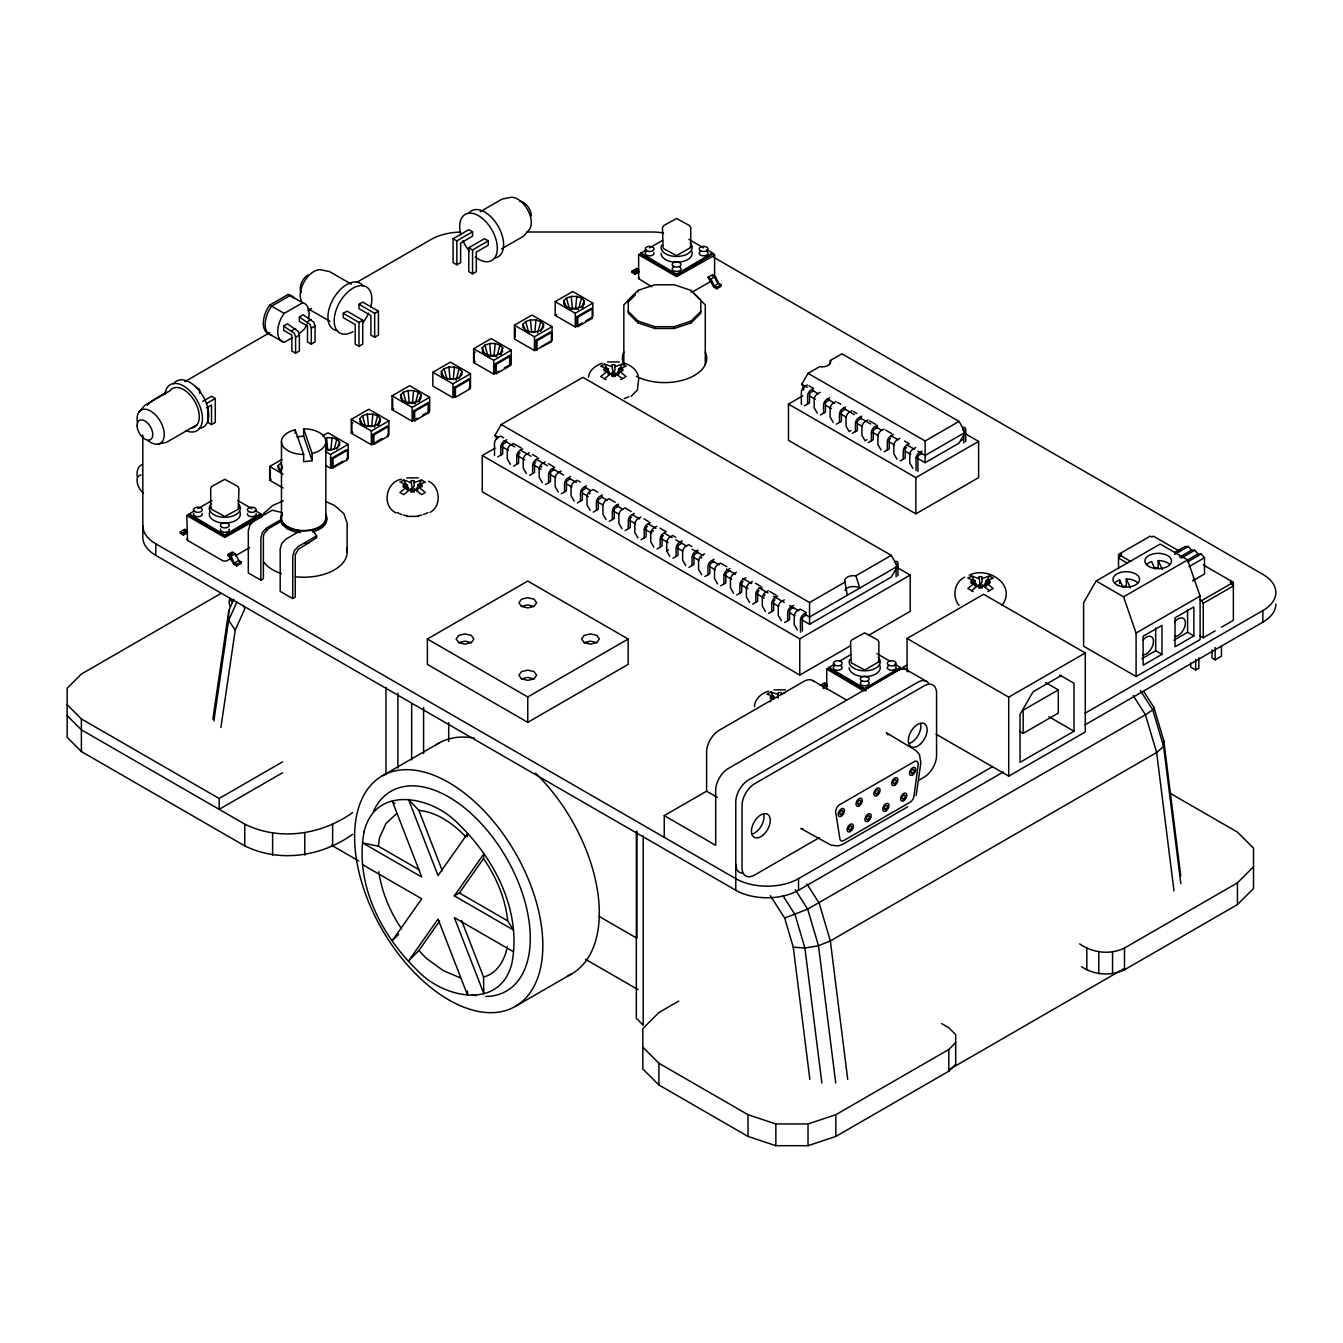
<?xml version="1.0" encoding="UTF-8"?>
<svg xmlns="http://www.w3.org/2000/svg" width="1343" height="1343" viewBox="0 0 1343 1343"><rect width="100%" height="100%" fill="white"/><g stroke="black" fill="none" stroke-linecap="round" stroke-linejoin="round"><path stroke-width="1.5" d="M233.867 599.196L228.814 610.427L228.612 620.416L213.856 720.973M985.779 586.136L989.774 582.879L989.774 581.133L985.779 580.797L985.779 586.136L984.251 586.505L985.779 584.39M403.353 485.125L403.353 486.871L408.86 490.497L403.353 485.125L407.349 484.789L407.349 490.145M608.127 372.464L609.655 374.579L608.127 374.21L608.127 368.872L604.132 369.191L604.132 370.953L608.127 370.618L600.724 376.544L606.079 379.633M778.185 694.549L770.764 691.914L767.004 694.079L774.407 696.732L770.429 697.051L770.429 698.796L774.105 698.662M971.207 581.133L971.207 582.879L976.73 586.505L971.207 581.133L975.203 580.797L975.203 586.136M1143.934 691.763L1153.906 707.375L1163.81 740.799L1163.592 746.473L1180.833 883.778M467.33 836.739L467.549 833.617L438.036 875.586L408.524 799.538L418.882 810.383L442.3 870.734M483.53 858.58L483.849 853.896L454.337 895.865L513.345 929.944L507.704 920.878C505.438 898.534 496.255 876.962 483.53 858.58L459.356 892.961L454.337 895.865M332.057 437.717L330.915 449.939L327.692 449.939L326.55 437.717L332.057 437.717L336.824 439.312L339.594 442.065L339.594 445.238L336.824 448.008L332.057 449.586L326.55 449.586M372.85 414.164L371.692 426.386L368.486 426.386L367.327 414.164L372.85 414.164L377.618 415.759L380.371 418.512L378.659 425.328M413.627 390.612L418.395 392.206L415.272 403.773L412.486 402.833L413.627 390.612L408.121 390.612L403.336 392.206L400.583 394.96L402.296 401.775M454.421 367.075L453.262 379.297L450.056 379.297L448.898 367.075L454.421 367.075L459.188 368.67L461.942 371.423L461.942 374.596L459.188 377.349L454.421 378.944L448.898 378.944L444.13 377.349L441.377 374.596L441.377 371.423L444.13 368.67L448.898 367.075M496.843 356.667L494.056 355.744L495.198 343.523L489.691 343.523L484.924 345.117L482.154 347.871L483.866 354.686M535.991 319.97L534.833 332.191L531.627 332.191L530.468 319.97L535.991 319.97L540.759 321.565L543.512 324.318L543.512 327.507L540.759 330.26L535.991 331.855L530.468 331.855L525.701 330.26L522.947 327.507L522.947 324.318L525.701 321.565L530.468 319.97M578.413 309.578L575.627 308.655L576.768 296.434L571.262 296.434L566.494 298.012L563.724 300.782L565.453 307.597M419.587 870.012L378.407 846.241L379.414 837.998L385.995 823.444L396.47 813.74M507.201 946.731C505.169 959.59 496.96 973.809 483.53 976.999L483.849 993.652L454.337 917.605L513.345 951.667M212.865 719.143L228.814 610.427M220.923 727.47L235.226 630.085L244.762 608.866L243.234 605.29M754.413 706.619C754.8 698.847 761.464 693.341 768.465 691.125M829.554 364.457L830.427 360.444L841.943 353.813L959.036 421.4L965.298 432.278L959.036 443.14L925.142 462.697L916.144 457.51M916.161 795.509L920.862 762.774L919.451 754.464L915.825 750.452L886.346 732.741L888.076 734.957M588.469 377.114C589.258 370.013 595.856 365.397 602.184 363.265M334.222 448.931L336.824 439.312M374.479 427.309L377.618 415.759M456.049 380.22L459.188 368.67M497.363 354.737L499.982 345.117L495.198 343.523M537.62 333.114L540.759 321.565M578.934 307.648L581.553 298.012L576.768 296.434M260.861 580.176L260.861 537.788L262.523 532.214L266.502 528L281.207 519.523L281.207 521.336L268.365 528.739L264.286 533.255L263.379 536.344L263.379 578.732L260.861 580.176L248.304 572.924L248.304 530.535L249.966 524.979L253.961 520.765L272.243 510.206L282.332 512.623L280.586 517.726L282.332 522.813C289.853 531.056 302.125 531.962 312.483 530.032A23.066 13.312 0 0 0 325.929 514.268M336.724 448.998L339.594 442.065M377.517 425.446L380.371 418.512M418.294 401.91L421.165 394.96L418.395 392.206M459.088 378.357L461.942 371.423M499.881 354.804L502.735 347.871L499.982 345.117M540.658 331.268L543.512 324.318M581.452 307.715L584.306 300.782L581.553 298.012M236.939 601.882L228.612 620.416L235.226 630.085M1153.906 707.375L1152.764 709.876L1145.445 714.761L807.647 909.127L784.665 918.075L770.345 895.663M419.452 401.775L421.165 394.96M501.023 354.686L502.735 347.871M582.593 307.597L584.306 300.782M415.608 490.296L421.551 479.988L425.328 482.154L417.908 484.789L417.908 490.145L416.38 490.497L417.908 488.382M497.044 439.01L494.946 435.384L501.224 424.522L582.912 377.349L891.265 555.364L897.544 566.242L891.265 577.104L809.56 624.277L800.495 619.039M615.396 376.09L622.346 364.054L626.107 366.236L618.703 368.872L618.703 374.21L617.176 374.579L622.699 369.191L622.699 370.953L618.703 370.618L626.107 376.544L620.751 379.633M803.869 387.858L801.788 384.232L808.066 373.371L819.566 366.723A8.881 5.12 0 0 0 830.427 360.444M983.462 586.303L989.422 575.979L993.182 578.161L985.779 580.797M1096.14 580.999L1083.6 602.738L1083.6 646.218L1136.094 676.519L1200.105 639.57L1200.105 596.091L1187.565 559.863L1160.151 544.049L1096.14 580.999L1123.554 596.812L1136.094 633.04L1136.094 676.519M1120.096 553.517L1121.674 554.424L1118.534 558.05L1127.448 563.204M292.556 297.34A22.176 12.809 -60 0 0 290.071 295.04L288.157 294.453L269.775 305.062L267.878 307.849A22.176 12.809 -60 0 0 267.878 333.45L284.212 342.381L292.573 337.546M308.554 318.526A22.176 12.809 -60 0 0 304.492 303.367L302.595 302.779L284.212 313.389L282.315 316.176A22.176 12.809 -60 0 0 282.315 341.793L284.212 342.381M467.465 990.949L467.549 995.113L438.036 919.065L408.524 961.034L418.882 950.542L439.597 921.08M231.768 557.933L226.396 561.021L223.257 561.021L187.5 540.373L186.845 515.561L194.651 510.525M188.994 513.781L224.818 534.934L260.66 513.781M188.994 515.242L224.818 536.377L260.66 515.242M186.845 539.466L187.5 538.56M210.683 508.326L210.683 488.399L211.791 486.468L224.818 479.317L237.862 486.468L238.97 488.399L238.315 509.215L224.818 516.484L211.338 509.215L211.338 507.419M412.62 488.332L414.148 486.216L414.148 480.643L411.109 480.643L412.62 491.891M651.791 286.764L638.63 278.639L638.63 254.734L646.436 249.697M640.779 252.954L676.603 274.106L712.445 252.954M640.779 254.398L676.603 275.55L712.445 254.398M638.63 278.639L639.268 277.732M690.755 247.481L676.603 255.64L663.123 248.388L662.468 227.555L663.576 225.641L676.603 218.489L689.647 225.641L690.755 227.555L690.755 247.481L690.101 246.575M613.415 372.397L614.926 370.282L614.926 364.725L611.904 364.725L613.415 375.973M706.787 249.697L713.939 253.827L713.939 255.64L676.603 276.658L638.63 254.734M471.292 642.642L473.894 639.016L471.292 635.39L465.014 633.896L458.735 635.39L456.15 639.016L458.735 642.642L465.014 644.136L471.292 642.642L465.014 641.148L458.735 642.642M534.044 606.415L536.646 602.789L534.044 599.179L527.765 597.669L521.487 599.179L518.885 602.789L521.487 606.415L527.765 607.909L534.044 606.415L527.765 604.921L521.487 606.415M534.044 678.87L536.646 675.244L534.044 671.618L527.765 670.123L521.487 671.618L518.885 675.244L521.487 678.87L527.765 680.364L534.044 678.87L527.765 677.376L521.487 678.87M596.796 642.642L599.381 639.016L596.796 635.39L590.517 633.896L584.239 635.39L581.637 639.016L584.239 642.642L590.517 644.136L596.796 642.642L590.517 641.148L584.239 642.642M826.734 689.009L826.734 669.083L834.54 664.046M828.883 667.32L864.724 688.455L900.549 667.32M828.883 668.764L864.724 689.916L900.549 668.764M878.859 661.847L864.724 670.006L851.227 662.754L850.572 641.92L851.697 639.99L864.724 632.855L877.751 639.99L878.859 641.92L878.859 661.847L878.204 660.941M980.491 584.323L982.002 582.207L982.002 576.651L978.98 576.651L980.491 587.898M1001.962 605.374C1017.373 585.095 987.978 565.756 969.26 575.19M300.53 530.686L285.841 539.164L281.845 543.378L280.183 548.951L280.183 591.34L292.74 598.575L295.242 597.131L295.242 554.743L298.381 549.304L316.663 537.67L316.663 535.857L312.483 530.032L312.483 531.845A23.066 13.312 0 0 0 325.929 516.065M138.883 412.1L144.91 405.301L170.007 390.813A22.176 12.809 60 0 1 194.685 401.305A22.176 12.809 60 0 1 191.445 427.93M398.703 934.208L392.223 940.755L421.736 898.786L362.728 864.707M280.989 471.544L278.236 468.791L278.236 465.601L280.989 462.848L282.55 468.623M361.519 425.328L359.806 418.512L362.56 415.759L367.327 414.164M380.371 421.702L377.618 424.455L372.85 426.05L367.327 426.05L362.56 424.455L359.806 421.702M421.165 398.149L418.395 400.902L413.627 402.497L408.121 402.497L403.336 400.902L400.583 398.149M502.735 351.06L499.982 353.813L495.198 355.408L489.691 355.408L484.924 353.813L482.154 351.06M584.306 303.954L581.553 306.708L576.768 308.302L571.262 308.302L566.494 306.708L563.724 303.954M637.992 290.407L628.272 300.127L628.272 313.154L637.992 322.874L654.83 328.481L674.27 328.481L691.108 322.874L700.828 313.154L700.828 300.127L691.108 290.407L674.27 284.783L654.83 284.783L637.992 290.407L637.992 292.203M634.752 293.966L623.84 304.861L623.84 364.557M628.272 301.923L635.222 294.99M628.272 311.341L637.992 321.061L654.83 326.685L674.27 326.685L691.108 321.061L700.828 311.341M642.827 1047.171L658.909 1063.236L748.017 1114.69L775.851 1123.973L808.016 1123.973L835.85 1114.69L948.796 1049.471L955.696 1042.588M678.769 1001.055L658.909 1012.521L642.827 1028.604L642.827 1068.91L658.909 1084.976L748.017 1136.43L775.851 1145.697L808.016 1145.697L835.85 1136.43L948.796 1071.21L955.696 1064.327L955.696 1034.63L948.796 1027.748L941.611 1023.584M1079.654 943.894C1092.698 952.959 1110.073 955.074 1124.494 948.04L1237.44 882.838L1253.523 866.755M1081.451 966.658C1094.109 975.085 1110.762 976.378 1124.494 969.78L1237.44 904.578L1253.523 888.495L1253.523 848.188L1237.44 832.123L1169.719 793.025M604.484 378.726L611.904 372.8L611.904 376.393L614.926 376.393L614.926 372.8L622.346 378.726M971.56 590.651L978.98 584.725L978.98 588.318M263.48 513.546L272.914 505.404L283.323 500.838M187.651 532.5L183.252 535.034L180.281 533.322L180.281 531.862L182.648 533.238L186.089 530.317M183.252 535.034L186.677 532.113M639.436 271.655L635.038 274.207L632.066 272.478L632.066 271.034L634.433 272.411L637.858 269.49M635.038 274.207L638.462 271.286M825.979 683.839L822.554 686.76L826.935 684.225L824.568 682.848L820.17 685.4M823.141 688.556L826.583 685.635M419.234 487.291L421.903 485.125L421.903 486.871L417.908 486.552L425.328 492.478L421.551 494.644L414.148 488.718L414.148 492.31M987.105 583.298L989.774 581.133M430.163 512.338C441.813 506.16 440.386 486.401 428.518 481.247M630.958 396.403L637.371 389.99L638.714 378.76M769.69 701.751L770.781 700.979M166.666 392.122L155.805 398.401A44.369 25.618 0 0 0 147.377 405.183M184.78 381.681L269.859 332.544M307.883 310.586L311.509 308.504M356.768 282.366L431.002 239.507A44.369 25.618 0 0 1 460.632 232.037M480.156 211.741L502.047 199.117L510.928 197.303A19.205 11.097 60 0 1 527.329 209.256A19.205 11.097 60 0 1 529.495 229.435L523.468 236.234L501.594 248.858M283.675 326.013L287.436 323.848L298.264 331.368L299.371 335.078L299.371 351.01L295.594 353.192L291.834 351.01L291.834 335.078L283.675 330.361L283.675 326.013L294.503 333.534L295.594 337.244L295.594 353.192M299.371 316.965L303.132 314.782L313.943 322.303L315.051 326.013L315.051 341.961L311.291 344.127L307.513 341.961L307.513 326.013L299.371 321.313L299.371 316.965L310.183 324.486L311.291 328.196L311.291 344.127M291.834 330.731L295.594 328.548M307.513 321.665L311.291 319.5M453.095 238.718L468.791 229.653L472.551 231.835L472.551 236.183L460.632 243.066L460.632 262.624L456.855 264.789L453.095 262.624L453.095 238.718L456.855 240.884L472.551 231.835M299.254 333.685L304.492 328.985A22.176 12.809 -60 0 0 306.993 323.797M295.594 337.244L299.371 335.078M311.291 328.196L315.051 326.013M343.288 313.339L347.048 311.173L362.744 320.222L362.744 344.127L358.967 346.309L355.207 344.127L355.207 324.57L343.288 317.687L343.288 313.339L358.967 322.404L362.744 320.222M358.967 304.29L362.744 302.108L378.424 311.173L378.424 335.078L374.663 337.244L370.903 335.078L370.903 315.521L358.967 308.638L358.967 304.29L374.663 313.339L378.424 311.173M202.81 401.339L211.523 396.303L215.283 398.468L215.283 422.39L211.523 424.556L207.745 422.39L207.745 406.728M468.791 247.767L484.47 238.718L488.231 240.884L488.231 245.232L476.312 252.115L476.312 271.672L472.551 273.854L468.791 271.672L468.791 247.767L472.551 249.949L488.231 240.884M206.57 403.504L215.283 398.468M206.402 407.936L211.523 404.998L211.523 424.556M197.186 424.606L166.331 442.418L157.45 444.231M283.071 487.962L269.691 480.24L269.691 466.474L281.996 459.373M322.773 435.82L328.045 432.782L348.122 444.382L348.122 458.148L346.561 459.054L347.501 459.591L347.501 450.174L346.561 449.636L332.124 457.963L332.124 467.381L333.064 467.918L347.501 459.591M381.932 438.624L371.339 444.734L351.262 433.151L351.262 419.385L368.838 409.229L388.916 420.829L388.916 434.595L387.338 435.501L388.278 436.039L388.278 426.621L387.338 426.084L372.918 434.41L372.918 443.828L373.858 444.382L388.278 436.039M417.304 418.21L412.133 421.198L392.055 409.598L392.055 395.832L409.615 385.693L429.693 397.276L429.693 411.042L428.132 411.948L428.132 402.531L429.072 403.085L429.072 412.502L414.634 420.829L413.694 420.292L413.694 410.874L428.132 402.531M432.832 372.28L450.409 362.14L470.486 373.74L470.486 387.506L468.908 388.412L469.849 388.95L469.849 379.532L468.908 378.995L454.488 387.321L454.488 396.739L452.91 397.646L432.832 386.045L432.832 372.28L452.91 383.88L470.486 373.74M498.874 371.104L493.704 374.093L473.626 362.509L473.626 348.744L491.185 338.587L511.263 350.187L511.263 363.953L504.296 367.982M536.058 349.65L536.058 340.232L550.479 331.889L551.436 332.443L551.436 341.861L534.48 350.557L514.403 338.956L514.403 325.191L531.979 315.051L552.057 326.634L552.057 340.4M582.258 322.975L575.274 327.004L555.196 315.404L555.196 301.638L572.756 291.498L592.834 303.098L592.834 316.864L585.867 320.893M197.807 508.695L211.925 500.553M649.592 247.867L662.519 240.397M180.281 531.862L184.662 529.327L187.046 530.703L182.648 533.238M269.691 480.24L271.252 479.333M351.262 433.151L352.84 432.245L351.883 431.691L351.883 422.273L352.84 422.827M392.055 409.598L393.617 408.692M473.626 362.509L475.187 361.603L474.247 361.049L474.247 351.631L475.187 352.185M555.196 315.404L556.757 314.497M632.066 271.034L636.448 268.499L638.832 269.876L634.433 272.411M632.066 272.478L636.448 269.943L636.448 268.499M325.543 451.617L330.563 454.522L348.122 444.382M351.262 419.385L371.339 430.969L388.916 420.829M392.055 395.832L412.133 407.433L429.693 397.276M473.626 348.744L493.704 360.327L511.263 350.187M514.403 325.191L534.48 336.791L552.057 326.634M555.196 301.638L575.274 313.238L592.834 303.098M495.265 363.768L509.702 355.442L510.642 355.979L510.642 365.397L496.205 373.74L495.265 373.186L495.265 363.768L496.205 364.322L510.642 355.979M576.835 316.679L591.273 308.353L592.213 308.89L592.213 318.308L577.775 326.634L576.835 326.097L576.835 316.679L577.775 317.217L592.213 308.89M332.124 457.963L333.064 458.5L347.501 450.174M372.918 434.41L373.858 434.964L388.278 426.621M413.694 410.874L414.634 411.411L429.072 403.085M454.488 387.321L455.428 387.858L469.849 379.532M536.058 340.232L536.999 340.769L551.436 332.443M325.543 465.383L330.563 468.287L342.952 461.136M422.709 415.071L426.319 412.989M541.464 346.511L550.479 341.307M454.488 396.739L455.428 397.276L469.849 388.95M227.957 554.491L232.356 551.956L235.327 553.685L238.769 560.568L241.136 561.928L241.136 563.389L236.754 565.923L233.766 564.194L227.957 554.491L230.946 556.22L234.37 563.103L236.754 564.463L241.136 561.928M707.979 277.363L712.378 274.828L715.349 276.54L718.774 283.423L721.157 284.8L721.157 286.244L716.776 288.779L713.788 287.066L707.979 277.363L710.967 279.075L714.392 285.958L716.776 287.335L721.157 284.8M227.957 555.952L232.356 553.417M230.946 556.22L235.327 553.685M710.967 279.075L715.349 276.54M235.344 555.868L249.647 547.608M692.484 291.935L710.363 281.61M234.37 563.103L238.769 560.568M714.392 285.958L718.774 283.423M316.663 535.857L298.381 546.416L294.386 550.63L292.74 556.187L292.74 598.575M221.007 593.421L81.386 674.035L67.15 688.271L67.15 737.307L81.386 751.56L244.779 845.889C279.68 863.113 321.447 856.498 352.571 834.372M414.148 482.624L421.551 479.988M614.926 366.689L622.346 364.054M506.815 439.698L504.061 441.293A4.633 2.669 -60 0 0 500.788 446.967L500.788 455.126M850.472 645.798L799.773 675.059L482.271 491.756L482.271 455.529L494.946 448.209M506.815 441.881L504.061 443.459A1.964 1.142 -60 0 0 502.668 445.876L502.668 454.052L497.649 456.939M522.746 448.898L519.993 450.493A4.633 2.669 -60 0 0 516.719 456.167L516.719 464.342M529.276 452.675L526.523 454.253A4.633 2.669 -60 0 0 523.25 459.927L523.25 468.103L526.389 473.542M513.58 466.139L518.599 463.251L518.599 455.076A1.964 1.142 -60 0 1 519.993 452.658M538.677 458.097L535.941 459.692A4.633 2.669 -60 0 0 532.667 465.366L532.667 473.542M545.208 461.874L542.454 463.453A4.633 2.669 -60 0 0 539.181 469.127L539.181 477.302L542.32 482.741M529.528 475.355L534.548 472.451L534.548 464.275A1.964 1.142 -60 0 1 535.941 461.858M554.625 469.479L551.872 471.057A1.964 1.142 -60 0 0 550.479 473.475L550.479 481.65L545.459 484.554M561.139 471.074L558.403 472.652A4.633 2.669 -60 0 0 555.129 478.326L555.129 486.502L558.268 491.941M570.557 476.513L567.804 478.091A4.633 2.669 -60 0 0 564.53 483.765L564.53 491.941M570.557 478.679L567.804 480.274A1.964 1.142 -60 0 0 566.41 482.674L566.41 490.85L561.391 493.754M586.505 485.713L583.752 487.291A4.633 2.669 -60 0 0 580.478 492.965L580.478 501.14M586.505 487.878L583.752 489.473A1.964 1.142 -60 0 0 582.358 491.874L582.358 500.049L577.339 502.954M602.436 494.912L599.683 496.49A4.633 2.669 -60 0 0 596.41 502.164L596.41 510.34M602.436 497.078L599.683 498.673A1.964 1.142 -60 0 0 598.29 501.09L598.29 509.249L593.27 512.153M807.361 384.921L804.625 386.515A4.633 2.669 -60 0 0 801.351 392.19L801.351 404.344M964.257 433.118L978.611 441.411L978.611 477.638L915.859 513.849L788.475 440.319L788.475 404.092L802.829 395.816M813.64 390.712L810.903 392.307A1.964 1.142 -60 0 0 809.51 394.724L809.51 402.9L804.491 405.787M820.17 392.307L817.417 393.902A4.633 2.669 -60 0 0 814.143 399.576L814.143 407.752L817.283 413.174M609.218 521.353L614.238 518.465L614.238 510.29A1.964 1.142 -60 0 1 615.631 507.872L618.368 506.277L618.368 504.112L615.631 505.69A4.633 2.669 -60 0 0 612.358 511.364L612.358 519.54M829.588 397.746L826.835 399.341A4.633 2.669 -60 0 0 823.561 405.015L823.561 413.174M829.588 399.929L826.835 401.507A1.964 1.142 -60 0 0 825.441 403.924L825.441 412.1L820.422 414.987M634.316 513.311L631.563 514.906A4.633 2.669 -60 0 0 628.289 520.58L628.289 528.739M836.101 401.523L833.365 403.101A4.633 2.669 -60 0 0 830.092 408.776L830.092 416.951L833.214 422.39M427.376 639.016L527.765 581.066L628.155 639.016L628.155 664.382L527.765 722.349L427.376 664.382L427.376 639.016L527.765 696.983L628.155 639.016M640.829 517.089L638.093 518.667A4.633 2.669 -60 0 0 634.819 524.341L634.819 532.516L637.959 537.955M625.15 530.552L630.169 527.665L630.169 519.489A1.964 1.142 -60 0 1 631.563 517.072M845.519 406.946L842.766 408.541A4.633 2.669 -60 0 0 839.493 414.215L839.493 422.39M845.519 409.128L842.766 410.706A1.964 1.142 -60 0 0 841.373 413.124L841.373 421.299L836.353 424.187M650.247 522.511L647.494 524.106A4.633 2.669 -60 0 0 644.22 529.78L644.22 537.955M852.05 410.723L849.296 412.301A4.633 2.669 -60 0 0 846.023 417.975L846.023 426.151L849.162 431.59L851.042 430.499M656.777 526.288L654.024 527.866A4.633 2.669 -60 0 0 650.751 533.54L650.751 541.716L653.89 547.155M641.081 539.752L646.101 536.864L646.101 528.689A1.964 1.142 -60 0 1 647.494 526.271M867.981 419.923L865.228 421.501A4.633 2.669 -60 0 0 861.954 427.175L861.954 435.35L865.093 440.789L866.974 439.698M67.15 704.706L81.386 718.941L219.161 798.481L282.601 761.85M852.301 433.403L857.321 430.499L857.321 422.323A1.964 1.142 -60 0 1 858.714 419.906L861.451 418.328L861.451 416.145L858.714 417.74A4.633 2.669 -60 0 0 855.441 423.414L855.441 431.59M657.029 548.968L662.049 546.064L662.049 537.888A1.964 1.142 -60 0 1 663.442 535.471M682.126 540.91L679.373 542.505A4.633 2.669 -60 0 0 676.1 548.179L676.1 556.355M282.601 772.729L219.161 809.359L219.161 798.481M669.821 556.355L666.682 550.915L668.579 549.824M682.126 543.092L679.373 544.67A1.964 1.142 -60 0 0 677.98 547.088L677.98 555.263L672.961 558.168M883.929 429.122L881.176 430.7A4.633 2.669 -60 0 0 877.902 436.374L877.902 444.55L881.042 449.989M868.233 442.602L873.252 439.698L873.252 431.523A1.964 1.142 -60 0 1 874.646 429.122L877.399 427.527L877.399 425.362L874.646 426.94A4.633 2.669 -60 0 0 871.372 432.614L871.372 440.789M893.33 434.561L890.594 436.139A4.633 2.669 -60 0 0 887.303 441.813L887.303 449.989M698.058 550.126L695.321 551.704A4.633 2.669 -60 0 0 692.031 557.379L692.031 565.554M698.058 552.292L695.321 553.887A1.964 1.142 -60 0 0 693.928 556.287L693.928 564.463L688.909 567.367M899.86 438.322L897.107 439.916A4.633 2.669 -60 0 0 893.834 445.591L893.834 453.749L896.973 459.188M704.588 553.887L701.835 555.482A4.633 2.669 -60 0 0 698.561 561.156L698.561 569.314L701.701 574.754M884.164 451.802L889.2 448.898L889.2 440.722A1.964 1.142 -60 0 1 890.594 438.322M714.006 559.326L711.253 560.904A4.633 2.669 -60 0 0 707.979 566.578L707.979 574.754M714.006 561.492L711.253 563.086A1.964 1.142 -60 0 0 709.859 565.487L709.859 573.662L704.84 576.567M808.066 373.371L925.142 440.974L959.036 421.4M915.792 447.521L913.055 449.116A4.633 2.669 -60 0 0 909.765 454.79L909.765 462.966L912.904 468.388M900.112 461.002L905.132 458.097L905.132 449.939A1.964 1.142 -60 0 1 906.525 447.521M922.07 451.147L919.317 452.742A4.633 2.669 -60 0 0 916.044 458.399L916.044 470.57M922.07 453.313L919.317 454.908A1.964 1.142 -60 0 0 917.924 457.325L917.924 471.511M965.298 432.278L925.142 455.462L917.89 451.265M729.937 568.525L727.184 570.104A4.633 2.669 -60 0 0 723.911 575.778L723.911 583.953M729.937 570.691L727.184 572.286A1.964 1.142 -60 0 0 725.791 574.703L725.791 582.862L720.771 585.766M960.732 440.789L962.612 439.698M382.151 775.885L438.624 743.283M736.468 572.286L733.714 573.881A4.633 2.669 -60 0 0 730.441 579.555L730.441 587.73L733.58 593.153M788.475 404.092L915.859 477.621L978.611 441.411M745.869 577.725L743.132 579.303A4.633 2.669 -60 0 0 739.859 584.977L739.859 593.153M752.399 581.485L749.646 583.08A4.633 2.669 -60 0 0 746.372 588.754L746.372 596.93L749.512 602.352M67.15 715.584L81.386 729.82L244.779 824.149C279.68 841.373 321.447 834.758 352.571 812.633M736.719 594.966L741.739 592.078L741.739 583.903A1.964 1.142 -60 0 1 743.132 581.485M768.347 590.702L765.594 592.28A4.633 2.669 -60 0 0 762.32 597.954L762.32 606.129L765.46 611.569M752.651 604.165L757.67 601.278L757.67 593.102A1.964 1.142 -60 0 1 759.064 590.685M777.748 596.124L775.012 597.719A4.633 2.669 -60 0 0 771.721 603.393L771.721 611.569M784.278 599.901L781.525 601.479A4.633 2.669 -60 0 0 778.252 607.154L778.252 615.329L781.391 620.768M768.599 613.365L773.618 610.477L773.618 602.302A1.964 1.142 -60 0 1 775.012 599.885M793.696 605.324L790.943 606.918A4.633 2.669 -60 0 0 787.669 612.593L787.669 620.768M793.696 607.506L790.943 609.084A1.964 1.142 -60 0 0 789.55 611.501L789.55 619.677L784.53 622.581M501.224 424.522L809.56 602.537L844.982 582.09A8.881 5.12 0 0 1 855.844 575.811L891.265 555.364M806.488 614.893L803.735 616.487A1.964 1.142 -60 0 0 802.342 618.888L802.342 631.059M897.544 566.242L809.56 617.025L804.138 613.902M482.271 455.529L799.773 638.832L910.218 575.073L910.218 611.3L868.568 635.357M839.476 661.209L850.639 654.763M982.002 578.632L989.422 575.979M987.827 591.575L993.182 588.469L985.779 582.543L989.774 582.879M907.079 671.735L907.079 638.479L983.63 594.278L1085.278 652.967L1085.278 731.952L1008.727 776.136L936.121 734.218M824.619 687.717L827.54 686.021M906.508 665.255L903 667.286L908.019 670.174M664.248 837.361L664.248 815.621L706.603 791.178L717.246 797.322M1174.772 552.393L1185.046 546.467L1188.286 546.517L1191.526 550.21L1194.766 550.261L1198.023 553.954L1201.263 554.004L1204.503 557.698L1204.503 573.998L1192.517 580.915M1174.605 554.424L1188.286 546.517M1179.557 557.127L1191.526 550.21M1181.085 558.168L1194.766 550.261M1123.554 596.812L1198.023 553.954M1187.565 561.911L1201.263 554.004M1189.092 566.578L1204.503 557.698M907.079 638.479L1008.727 697.168L1085.278 652.967M1060.936 675.714L1033.069 691.796L1020.025 714.409L1020.025 762.371L1073.98 731.213L1073.98 683.251L1059.644 674.975M1136.094 633.04L1200.105 596.091M1231.8 581.418L1230.222 582.325L1233.361 585.951L1203.244 603.343L1203.244 637.757L1200.105 635.944M1200.105 599.717L1201.683 600.623L1231.8 583.231M1023.165 733.396L1058.301 713.099L1058.301 689.916L1023.165 710.212L1023.165 733.396L1019.522 731.297M515.259 1006.444L571.732 973.843M819.482 837.579L754.598 875.048A17.744 10.24 -60 0 1 742.041 867.796L742.041 805.481A17.744 10.24 -60 0 1 754.598 783.741L924.018 685.937A17.744 10.24 -60 0 1 936.575 693.173L936.575 755.488A17.744 10.24 -60 0 1 924.018 777.228L918.612 780.35M1142.003 658.624L1155.685 650.717L1161.964 654.343L1161.964 625.351L1143.145 636.229L1143.145 665.205L1161.964 654.343M1173.883 640.208L1187.581 632.301L1193.86 635.927L1193.86 606.952L1175.024 617.814L1175.024 646.789L1193.86 635.927M907.65 806.841L842.581 844.411L837.998 845.939L830.948 845.133L800.881 828.463L803.097 828.883M1203.244 637.757L1215.163 630.874M1221.442 627.248L1233.361 620.365L1233.361 582.325L1203.278 564.95M142.811 525.701A44.369 25.618 0 0 0 155.805 543.814L735.779 878.658A44.369 25.618 0 0 0 798.514 878.658L992.595 766.618M1085.11 713.2L1262.856 610.578A44.369 25.618 0 0 0 1262.856 574.351L713.687 257.302M142.811 435.048L142.811 537.301A44.369 25.618 0 0 0 155.805 555.414L735.779 890.258A44.369 25.618 0 0 0 798.514 890.258L1003.473 771.923M1085.11 724.8L1262.856 622.178A44.369 25.618 0 0 0 1275.85 604.065M1190.687 662.922L1190.687 667.102L1195.706 669.989L1198.846 668.193L1198.846 657.751M1212.024 649.76L1212.024 658.036L1215.163 659.849L1221.442 656.223L1221.442 645.882M949.501 1069.364L1123.52 968.891M611.904 366.689L604.484 364.054L600.724 366.236L608.127 368.872M411.109 482.624L403.689 479.988L399.929 482.154L407.349 484.789M978.98 578.632L971.56 575.979L967.799 578.161L975.203 580.797M964.593 577.255C954.201 581.821 951.969 597.098 959.02 605.374M784.832 692.854L781.223 694.549L781.223 692.568L778.185 692.568L778.185 698.142M401.389 479.199C385.877 481.969 381.378 505.992 396.034 512.892M569.617 309.578L575.627 308.655M488.046 356.667L494.056 355.744M406.476 403.773L412.486 402.833M866.285 690.638L863.146 690.638L826.734 669.083M296.87 436.861L303.652 436.072L312.147 460.716L303.652 461.69L303.652 454.454L295.158 429.81A22.176 12.809 0 0 0 281.896 444.147A22.176 12.809 0 0 0 303.652 454.454M305.365 543.697L308.789 543.311M403.353 486.871L407.349 486.552L399.929 492.478L403.689 494.644L411.109 488.718L411.109 492.31M971.207 582.879L975.203 582.543L967.799 588.469L973.155 591.575M607.607 361.972L619.224 361.972M406.811 477.89L418.445 477.89M418.697 516.384L406.56 516.384M1154.762 568.072L1158.203 567.804L1158.203 560.568A13.312 7.689 0 0 1 1169.736 564.413M1122.832 586.471L1126.29 586.203L1126.29 578.951A13.312 7.689 0 0 1 1137.806 582.795M773.887 689.832L785.521 689.832M611.904 375.436L614.926 375.436M411.109 491.353L414.148 491.353M978.98 587.361L982.002 587.361M526.809 232.003L651.506 232.003A44.369 25.618 0 0 1 663.56 232.977M618.703 368.872L622.699 369.191M417.908 484.789L421.903 485.125M784.665 918.075L793.26 947.151L804.91 948.007L818.491 945.724L830.343 940.923L1156.625 752.533L1163.592 746.473L1152.764 709.876L1140.392 690.503M418.882 810.383C437.18 812.095 453.346 823.897 465.803 836.79M300.53 532.5L294.822 531.845L287.335 528.957L282.332 524.626L281.207 521.336M378.407 846.241L362.728 842.968L421.736 877.046L392.223 800.999L394.825 803.702M271.655 335.129L269.758 334.541A22.176 12.809 -60 0 1 269.758 308.924L271.655 306.154L290.054 295.527L291.951 296.115A22.176 12.809 -60 0 1 294.436 298.431M325.778 501.543L334.407 505.404L343.825 513.546L347.132 523.149L347.132 552.141M460.112 977.754L443.056 970.502L426 958.063L418.882 950.542M624.646 363.265C630.975 365.397 637.572 370.013 638.361 377.114M688.909 239.373L703.631 247.867M1180.094 551.57L1153.352 536.142L1151.79 537.049L1150.229 536.142L1118.534 554.424L1118.534 568.609M1120.096 555.331L1130.806 561.508M808.939 385.827L813.64 388.547L810.903 390.142A4.633 2.669 -60 0 0 807.613 395.799L807.613 403.974M837.679 402.43L840.819 404.226M853.611 411.629L856.75 413.443M869.559 420.829L875.821 424.455M885.49 430.029L891.769 433.655M904.561 441.041L909.278 443.761L906.525 445.339A4.633 2.669 -60 0 0 903.251 451.013L903.251 459.188M801.788 384.232L807.227 387.372M812.666 390.528L818.105 393.667M827.187 398.905L834.439 403.085M843.505 408.322L854.4 414.618M859.839 417.757L870.717 424.035M876.156 427.175L881.612 430.314M890.678 435.552L897.93 439.749M907.012 444.986L914.264 449.166M809.863 396.151L815.268 399.257M826.079 405.502L831.485 408.625M840.483 413.829L845.889 416.951M856.7 423.179L862.105 426.302M872.9 432.547L878.305 435.669M889.116 441.897L894.522 445.02M905.333 451.265L910.739 454.387M591.273 317.771L592.213 318.308M897.51 567.753L910.218 575.073M510.642 365.397L509.702 364.86L509.702 355.442M1045.576 682.58L1058.301 689.916M351.362 284.196L329.488 271.571L320.591 269.742A19.205 11.097 -60 0 0 304.189 281.711A19.205 11.097 -60 0 0 302.024 301.89M1048.883 716.726L1073.98 731.213M288.157 294.453L302.595 302.779M308.051 308.689L329.925 321.313M906.542 669.838L926.62 681.438M503.675 437.885L500.536 436.072L497.783 437.667A4.633 2.669 -60 0 0 494.509 443.341L494.509 455.512M521.185 447.991L513.328 443.475L510.592 445.053A4.633 2.669 -60 0 0 507.301 450.728L507.301 458.903L510.441 464.342M532.416 454.488L537.116 457.191M548.347 463.688L554.625 467.297L551.872 468.892A4.633 2.669 -60 0 0 548.599 474.566L548.599 482.741M580.226 482.087L577.087 480.274L574.334 481.868A4.633 2.669 -60 0 0 571.06 487.526L571.06 495.701L574.2 501.14M597.736 492.193L593.018 489.473L590.282 491.068A4.633 2.669 -60 0 0 586.992 496.742L586.992 504.901L590.131 510.34M615.228 502.299L608.967 498.673L606.213 500.267A4.633 2.669 -60 0 0 602.94 505.942L602.94 514.117L606.079 519.54M631.176 511.498L624.898 507.872L622.145 509.467A4.633 2.669 -60 0 0 618.871 515.141L618.871 523.317L622.01 528.739M643.969 518.885L648.686 521.604M659.917 528.101L666.195 531.71L663.442 533.305A4.633 2.669 -60 0 0 660.168 538.979L660.168 547.155M675.848 537.301L672.709 535.488L669.972 537.066A4.633 2.669 -60 0 0 666.682 542.74L666.682 550.915M691.796 546.5L688.657 544.687L685.904 546.265A4.633 2.669 -60 0 0 682.63 551.939L682.63 560.115L685.769 565.554M726.798 566.712L720.519 563.086L717.783 564.681A4.633 2.669 -60 0 0 714.51 570.355L714.51 578.514L717.632 583.953M755.538 583.298L760.239 586.018M769.908 591.591L776.187 595.218M877.013 653.722L889.973 661.209M894.908 664.046L902.697 669.083M269.775 305.062L284.212 313.389M494.946 435.384L498.572 437.482M503.994 440.605L514.839 446.866M520.261 450.006L531.106 456.267M536.529 459.407L547.39 465.668M552.812 468.791L563.657 475.053M569.079 478.192L576.315 482.372M585.363 487.576L590.786 490.715M601.63 496.977L607.053 500.116M616.101 505.337L623.32 509.501M632.368 514.722L639.604 518.902M648.635 524.123L655.871 528.303M664.919 533.524L672.155 537.687M675.764 539.785L686.609 546.047M692.031 549.169L702.893 555.431M711.924 560.652L719.16 564.832M726.395 569.012L735.427 574.233M742.662 578.413L751.711 583.617M758.929 587.798L767.978 593.018M773.4 596.158L784.245 602.419M789.684 605.542L798.716 610.763M501.224 446.262L508.477 450.442M517.542 455.68L524.794 459.877M533.876 465.098L541.128 469.295M550.194 474.532L555.633 477.672M566.511 483.95L571.967 487.089M582.845 493.385L588.284 496.524M597.35 501.762L602.789 504.901M613.684 511.179L619.123 514.319M630.001 520.614L635.44 523.753M644.506 528.991L651.775 533.171M660.84 538.409L668.092 542.589M677.157 547.826L682.597 550.983M693.492 557.261L698.931 560.4M709.809 566.679L715.248 569.818M724.313 575.056L731.566 579.253M740.648 584.49L747.9 588.67M756.965 593.908L764.217 598.105M773.283 603.326L778.739 606.482M789.617 612.761L795.056 615.9M428.132 411.948L429.072 412.502M812.733 680.532L846.443 699.988M195.826 387.237L199.603 389.42L199.603 393.398M269.691 466.474L283.071 474.197M237.728 500.553L251.846 508.695M255.002 510.525L262.154 514.654L262.154 516.467L224.818 537.485L186.845 515.561M664.248 815.621L715.701 845.335L715.701 790.272A17.744 10.24 -60 0 1 728.242 768.532L897.661 670.711A17.744 10.24 -60 0 1 908.54 671.685M598.928 916.312L636.951 938.253L636.951 831.3M585.481 959.271L638.11 989.657M459.356 892.961L507.704 920.878M331.536 845.251L358.749 860.964M604.132 369.191L606.801 371.373M770.429 697.051L773.081 699.233M266.401 529.528L267.408 530.384M989.422 590.651L982.002 584.725L982.002 588.318M694.365 293.966L705.276 304.861L705.276 364.557M238.315 507.419L238.97 508.326M401.557 928.785C389.99 911.813 381.765 892.071 378.81 871.725M1133.19 695.573L1145.445 714.761L1156.625 752.533L1174 890.98M806.908 883.946L819.163 903.134L830.343 940.923L847.718 1079.369M795.274 889.754L807.647 909.127L818.491 945.724L835.715 1083.029M782.818 895.496L795.022 914.583L804.91 948.007L821.866 1083.046M1201.683 600.623L1203.244 603.343M971.56 575.979L977.519 586.303M797.322 629.968L794.2 624.529L794.2 616.353A4.633 2.669 -60 0 1 797.473 610.679L800.21 609.101L806.488 612.727L803.735 614.305A4.633 2.669 -60 0 0 800.462 619.979L800.462 632.15M604.484 364.054L610.444 374.378M770.764 691.914L773.736 697.067M403.689 479.988L409.649 490.296M714.761 277.648L717.33 282.802M441.377 374.596L443.089 378.239M1158.203 560.568L1162.366 569.533M1154.879 568.76L1151.555 561.592A13.312 7.689 0 0 0 1146.67 564.413M1126.29 578.951L1130.437 587.915M1114.757 582.795A13.312 7.689 0 0 1 1119.626 579.991L1122.949 587.16M563.724 300.782L566.595 307.715M522.947 324.318L525.801 331.268M482.154 347.871L485.024 354.804M441.377 371.423L444.231 378.357M400.583 394.96L403.437 401.91M359.806 418.512L362.66 425.446M278.236 465.601L281.09 472.551M461.623 920.543L483.53 976.999M855.844 575.811L859.822 588.016A8.881 5.12 0 0 0 844.982 590.316M312.147 453.481A22.176 12.809 0 0 0 325.409 439.144A22.176 12.809 0 0 0 303.652 428.837L312.147 453.481L312.147 460.716M566.494 298.012L569.096 307.648M525.701 321.565L528.84 333.114M484.924 345.117L487.526 354.737M444.13 368.67L447.269 380.22M403.336 392.206L405.955 401.842M362.56 415.759L365.699 427.309M847.282 595.251L844.982 582.09M1163.81 740.799L1180.749 875.837M793.26 947.151L809.846 1079.285M571.262 296.434L572.403 308.655M489.691 343.523L490.833 355.744M408.121 390.612L409.262 402.833M1262.856 610.578L1262.856 622.178M1237.44 882.838L1237.44 904.578M1215.163 647.427L1215.163 659.849M1195.706 659.564L1195.706 669.989M1187.581 609.537L1187.581 632.301M1155.685 627.953L1155.685 650.717M1124.494 948.04L1124.494 969.78M1119.626 579.991L1119.626 583.617M1112.558 952.019L1112.558 973.759M1098.775 952.019L1098.775 973.759M1086.84 948.04L1086.84 969.78M1008.727 697.168L1008.727 776.136M965.751 441.881L965.751 429.71A4.633 2.669 -60 0 0 962.461 427.829M963.854 442.972L963.854 430.801A1.964 1.142 -60 0 0 962.461 429.995M948.796 1049.471L948.796 1071.21M925.142 440.974L925.142 462.697M915.859 477.621L915.859 513.849M897.98 575.845L897.98 563.691A4.633 2.669 -60 0 0 894.707 561.794M896.1 566.796L896.1 576.936M835.85 1114.69L835.85 1136.43M824.568 682.848L824.568 684.309M809.56 602.537L809.56 624.277M808.016 1123.973L808.016 1145.697M799.773 638.832L799.773 675.059M798.514 878.658L798.514 890.258M775.851 1123.973L775.851 1145.697M761.817 589.107L761.817 586.925L759.064 588.519A4.633 2.669 -60 0 0 755.79 594.194L755.79 602.352M748.017 1114.69L748.017 1136.43M735.779 890.258L735.779 801.855A17.744 10.24 -60 0 1 748.32 780.132L917.739 682.311A17.744 10.24 -60 0 1 928.617 683.285M716.776 287.335L716.776 288.779M714.594 254.734L714.594 276.641M712.378 274.828L712.378 276.272M706.603 791.178L706.603 752.046A17.744 10.24 -60 0 1 719.143 730.307L803.853 681.405A17.744 10.24 -60 0 1 813.808 681.321M691.108 290.407L691.108 292.203M691.108 321.061L691.108 322.874M674.27 326.685L674.27 328.481M658.909 1063.236L658.909 1084.976M654.83 326.685L654.83 328.481M643.213 835.883L643.213 1025.213L636.33 1018.313L636.33 831.367M637.992 321.061L637.992 322.874M577.775 317.217L577.775 326.634M575.274 313.238L575.274 327.004M536.999 340.769L536.999 350.187M534.48 336.791L534.48 350.557M527.765 696.983L527.765 722.349M515.04 328.095L515.04 337.513M496.205 364.322L496.205 373.74M493.704 360.327L493.704 374.093M472.551 249.949L472.551 273.854M456.855 240.884L456.855 264.789M455.428 387.858L455.428 397.276M452.91 383.88L452.91 397.646M448.696 722.618L448.696 741.487M423.599 707.476L423.599 753.44M414.634 411.411L414.634 420.829M412.133 407.433L412.133 421.198M411.663 703.749L411.663 759.937M397.897 693.022L397.897 768.078M392.676 398.737L392.676 408.154M385.961 687.364L385.961 774.743M374.663 313.339L374.663 337.244M373.858 434.964L373.858 444.382M371.339 430.969L371.339 444.734M358.967 322.404L358.967 346.309M333.064 458.5L333.064 467.918M332.628 824.149L332.628 845.889M330.563 454.522L330.563 468.287M325.845 441.646L325.845 517.726A22.176 12.809 0 0 1 300.748 530.418A22.176 12.809 0 0 1 282.231 514.403M304.777 833.432L304.777 855.172M303.652 428.837L303.652 436.072M295.158 429.81L295.158 433.436M282.332 512.623L282.332 514.436M281.476 441.646L281.476 517.726M272.612 833.432L272.612 855.172M270.312 469.379L270.312 478.796M244.779 824.149L244.779 845.889M236.754 564.463L236.754 565.923M184.662 529.327L184.662 530.787M155.805 543.814L155.805 555.414M81.386 718.941L81.386 751.56M346.612 548.213A43.48 25.097 0 0 1 295.175 576.751M281.325 573.679A43.48 25.097 0 0 1 263.48 561.743M628.709 396.605A21.622 12.473 0 0 1 624.226 398.602M427.913 512.539A21.622 12.473 0 0 1 423.431 514.52M421.769 515.024A21.622 12.473 0 0 1 418.21 515.762M407.03 515.762A21.622 12.473 0 0 1 403.488 515.024M401.809 514.52A21.622 12.473 0 0 1 397.343 512.539M879.715 665.322A15.528 8.965 0 0 1 866.755 676.536A15.528 8.965 0 0 1 849.196 667.639M878.171 657.365A15.528 8.965 0 0 1 866.755 670.728A15.528 8.965 0 0 1 849.716 659.531M894.841 665.826A4.432 2.568 0 0 1 894.841 669.452A4.432 2.568 0 0 1 888.562 669.452A4.432 2.568 0 0 1 888.562 665.826M840.869 665.826A4.432 2.568 0 0 1 840.869 669.452A4.432 2.568 0 0 1 834.607 669.452A4.432 2.568 0 0 1 834.607 665.826M867.863 681.405A4.432 2.568 0 0 1 867.863 685.031A4.432 2.568 0 0 1 861.585 685.031A4.432 2.568 0 0 1 861.585 681.405M1142.675 640.426A10.19 5.876 -60 0 1 1153.486 641.4A10.19 5.876 -60 0 1 1142.675 654.83M1174.571 622.027A10.19 5.876 -60 0 1 1185.365 622.984A10.19 5.876 -60 0 1 1174.571 636.431M763.697 814.093A13.312 7.689 -60 0 1 752.164 834.053M920.559 723.524A13.312 7.689 -60 0 1 909.026 743.485M742.041 873.101A17.744 10.24 -60 0 1 735.779 864.17M803.416 390.192A1.964 1.142 -60 0 1 803.92 389.302M764.385 595.956A1.964 1.142 -60 0 1 764.889 595.067M895.395 563.775A1.964 1.142 -60 0 1 896.1 564.765M701.147 558.268A1.964 1.142 -60 0 1 701.835 557.647M652.816 531.543A1.964 1.142 -60 0 1 653.336 530.653M589.577 493.855A1.964 1.142 -60 0 1 590.282 493.234M541.263 467.129A1.964 1.142 -60 0 1 541.766 466.256M143.567 493.25A11.097 6.396 60 0 1 137.187 482.238A11.097 6.396 60 0 1 140.981 475.002M137.355 477.369A19.205 11.097 60 0 1 141.938 464.728M232.087 602.017A26.625 15.377 0 0 1 230.106 599.028M230.106 606.281A26.625 15.377 0 0 1 230.106 598.323M301.268 292.388A11.097 6.396 -60 0 1 308.051 274.879M353.008 331.637A26.625 15.377 -60 0 1 334.323 318.157A26.625 15.377 -60 0 1 357.372 286.227A26.625 15.377 -60 0 1 370.685 307.161M368.586 313.12A26.625 15.377 -60 0 1 362.425 323.294M337.328 330.529A26.625 15.377 -60 0 1 333.433 298.582A26.625 15.377 -60 0 1 363.046 285.992M519.54 201.383A11.097 6.396 60 0 1 531.308 216.022M460.834 234.706A26.625 15.377 60 0 1 475.204 214.141A26.625 15.377 60 0 1 497.33 248.27A26.625 15.377 60 0 1 475.271 256.983M469.093 250.839A26.625 15.377 60 0 1 462.932 240.666M468.489 213.537A26.625 15.377 60 0 1 498.102 226.144A26.625 15.377 60 0 1 494.19 258.074M173.566 383.813A26.625 15.377 60 0 1 203.179 396.403A26.625 15.377 60 0 1 199.284 428.35M137.355 422.306A19.205 11.097 60 0 1 149.711 410.538A19.205 11.097 60 0 1 164.199 435.636A19.205 11.097 60 0 1 147.848 440.454M164.87 394.674A26.625 15.377 60 0 1 184.243 386.364A26.625 15.377 60 0 1 202.407 417.824A26.625 15.377 60 0 1 185.519 430.448M691.611 250.956A15.528 8.965 0 0 1 678.635 262.17A15.528 8.965 0 0 1 661.075 253.273M690.05 242.999A15.528 8.965 0 0 1 678.635 256.379A15.528 8.965 0 0 1 661.612 245.165M706.72 251.46A4.432 2.568 0 0 1 706.72 255.086A4.432 2.568 0 0 1 700.458 255.086A4.432 2.568 0 0 1 700.458 251.46M653.907 252.618A4.432 2.568 0 0 1 648.484 255.758A4.432 2.568 0 0 1 646.487 251.46M679.743 267.039A4.432 2.568 0 0 1 679.743 270.665A4.432 2.568 0 0 1 673.464 270.665A4.432 2.568 0 0 1 673.464 267.039M239.826 511.801A15.528 8.965 0 0 1 224.818 523.082A15.528 8.965 0 0 1 209.827 511.801M238.282 503.826A15.528 8.965 0 0 1 224.818 517.29A15.528 8.965 0 0 1 211.371 503.826M256.093 513.446A4.432 2.568 0 0 1 251.812 516.669A4.432 2.568 0 0 1 247.515 513.446M202.138 513.446A4.432 2.568 0 0 1 197.841 516.669A4.432 2.568 0 0 1 193.56 513.446M229.116 529.024A4.432 2.568 0 0 1 224.818 532.248A4.432 2.568 0 0 1 220.537 529.024M705.276 351.967A42.153 24.342 0 0 1 686.542 379.028A42.153 24.342 0 0 1 636.297 376.325M623.152 362.828A42.153 24.342 0 0 1 623.84 351.967M373.337 811.608A115.364 66.596 60 0 1 504.061 853.947A115.364 66.596 60 0 1 485.763 996.472M475.909 995.667A115.364 66.596 60 0 1 471.846 994.844M435.25 745.449A133.108 76.853 60 0 1 474.415 738.079M535.404 773.081A133.108 76.853 60 0 1 568.173 975.673M918.31 763.781L913.895 796.919A6.597 3.811 -60 0 1 910.688 801.905L843.236 840.852A6.597 3.811 -60 0 1 840.013 839.576L835.598 811.541A6.564 3.794 -60 0 1 838.888 805.162L915.036 761.196A6.564 3.794 -60 0 1 918.31 763.781M364.087 831.753C354.351 883.694 381.362 936.054 418.227 971.274C444.214 998.42 500.603 1010.356 511.985 962.897C521.722 910.94 494.711 858.597 457.845 823.377C431.858 796.231 375.469 784.295 364.087 831.753M888.562 665.104A4.432 2.568 0 0 0 895.982 663.962A4.432 2.568 0 0 0 890.56 660.823A4.432 2.568 0 0 0 888.562 665.104M834.607 665.104A4.432 2.568 0 0 0 842.027 663.962A4.432 2.568 0 0 0 836.588 660.823A4.432 2.568 0 0 0 834.607 665.104M861.585 680.683A4.432 2.568 0 0 0 869.005 679.541A4.432 2.568 0 0 0 863.566 676.402A4.432 2.568 0 0 0 861.585 680.683M1116.872 584.826A13.312 7.689 0 0 0 1139.133 581.385A13.312 7.689 0 0 0 1122.832 571.967A13.312 7.689 0 0 0 1116.872 584.826M1148.785 566.444A13.312 7.689 0 0 0 1171.062 562.986A13.312 7.689 0 0 0 1154.762 553.585A13.312 7.689 0 0 0 1148.785 566.444M841.322 816.141A4.432 2.568 -60 0 0 844.025 809.124A4.432 2.568 -60 0 0 838.603 812.263A4.432 2.568 -60 0 0 841.322 816.141M850.22 831.569A4.432 2.568 -60 0 0 852.939 824.568A4.432 2.568 -60 0 0 847.517 827.708A4.432 2.568 -60 0 0 850.22 831.569M859.134 805.85A4.432 2.568 -60 0 0 861.853 798.85A4.432 2.568 -60 0 0 856.414 801.972A4.432 2.568 -60 0 0 859.134 805.85M868.048 821.278A4.432 2.568 -60 0 0 870.768 814.278A4.432 2.568 -60 0 0 865.328 817.417A4.432 2.568 -60 0 0 868.048 821.278M876.962 795.56A4.432 2.568 -60 0 0 879.665 788.559A4.432 2.568 -60 0 0 874.243 791.698A4.432 2.568 -60 0 0 876.962 795.56M894.774 785.269A4.432 2.568 -60 0 0 897.493 778.269A4.432 2.568 -60 0 0 892.054 781.408A4.432 2.568 -60 0 0 894.774 785.269M912.602 774.978A4.432 2.568 -60 0 0 915.322 767.978A4.432 2.568 -60 0 0 909.882 771.117A4.432 2.568 -60 0 0 912.602 774.978M903.688 800.697A4.432 2.568 -60 0 0 906.407 793.696A4.432 2.568 -60 0 0 900.968 796.835A4.432 2.568 -60 0 0 903.688 800.697M885.86 810.987A4.432 2.568 -60 0 0 888.579 803.987A4.432 2.568 -60 0 0 883.157 807.126A4.432 2.568 -60 0 0 885.86 810.987M763.311 834.859A13.312 7.689 -60 0 0 767.524 814.244A13.312 7.689 -60 0 0 751.778 828.211A13.312 7.689 -60 0 0 763.311 834.859M920.173 744.291A13.312 7.689 -60 0 0 924.404 723.676A13.312 7.689 -60 0 0 908.657 737.643A13.312 7.689 -60 0 0 920.173 744.291M841.322 814.328A2.216 1.276 -60 0 0 842.682 810.819A2.216 1.276 -60 0 0 839.963 812.397A2.216 1.276 -60 0 0 841.322 814.328M859.134 804.037A2.216 1.276 -60 0 0 860.494 800.529A2.216 1.276 -60 0 0 857.774 802.107A2.216 1.276 -60 0 0 859.134 804.037M876.962 793.747A2.216 1.276 -60 0 0 878.322 790.238A2.216 1.276 -60 0 0 875.602 791.816A2.216 1.276 -60 0 0 876.962 793.747M894.774 783.456A2.216 1.276 -60 0 0 896.134 779.964A2.216 1.276 -60 0 0 893.414 781.525A2.216 1.276 -60 0 0 894.774 783.456M912.602 773.165A2.216 1.276 -60 0 0 913.962 769.673A2.216 1.276 -60 0 0 911.242 771.235A2.216 1.276 -60 0 0 912.602 773.165M903.688 798.884A2.216 1.276 -60 0 0 905.048 795.392A2.216 1.276 -60 0 0 902.328 796.953A2.216 1.276 -60 0 0 903.688 798.884M885.86 809.174A2.216 1.276 -60 0 0 887.219 805.682A2.216 1.276 -60 0 0 884.5 807.244A2.216 1.276 -60 0 0 885.86 809.174M868.048 819.465A2.216 1.276 -60 0 0 869.408 815.973A2.216 1.276 -60 0 0 866.688 817.534A2.216 1.276 -60 0 0 868.048 819.465M850.22 829.756A2.216 1.276 -60 0 0 851.58 826.247A2.216 1.276 -60 0 0 848.86 827.825A2.216 1.276 -60 0 0 850.22 829.756M137.07 425.513A11.097 6.396 60 0 0 148.838 440.151A11.097 6.396 60 0 0 148.838 424.472A11.097 6.396 60 0 0 137.07 425.513M700.458 250.738A4.432 2.568 0 0 0 707.879 249.597A4.432 2.568 0 0 0 702.439 246.457A4.432 2.568 0 0 0 700.458 250.738M646.487 250.738A4.432 2.568 0 0 0 653.907 249.597A4.432 2.568 0 0 0 648.484 246.457A4.432 2.568 0 0 0 646.487 250.738M673.464 266.317A4.432 2.568 0 0 0 680.901 265.175A4.432 2.568 0 0 0 675.462 262.036A4.432 2.568 0 0 0 673.464 266.317M248.673 511.582A4.432 2.568 0 0 0 256.093 510.424A4.432 2.568 0 0 0 250.654 507.285A4.432 2.568 0 0 0 248.673 511.582M194.701 511.582A4.432 2.568 0 0 0 202.138 510.424A4.432 2.568 0 0 0 196.699 507.285A4.432 2.568 0 0 0 194.701 511.582M221.696 527.161A4.432 2.568 0 0 0 229.116 526.003A4.432 2.568 0 0 0 223.677 522.863A4.432 2.568 0 0 0 221.696 527.161M354.586 836.823A133.108 76.853 60 0 0 495.768 1012.454A133.108 76.853 60 0 0 495.768 824.216A133.108 76.853 60 0 0 354.586 836.823"/></g></svg>
